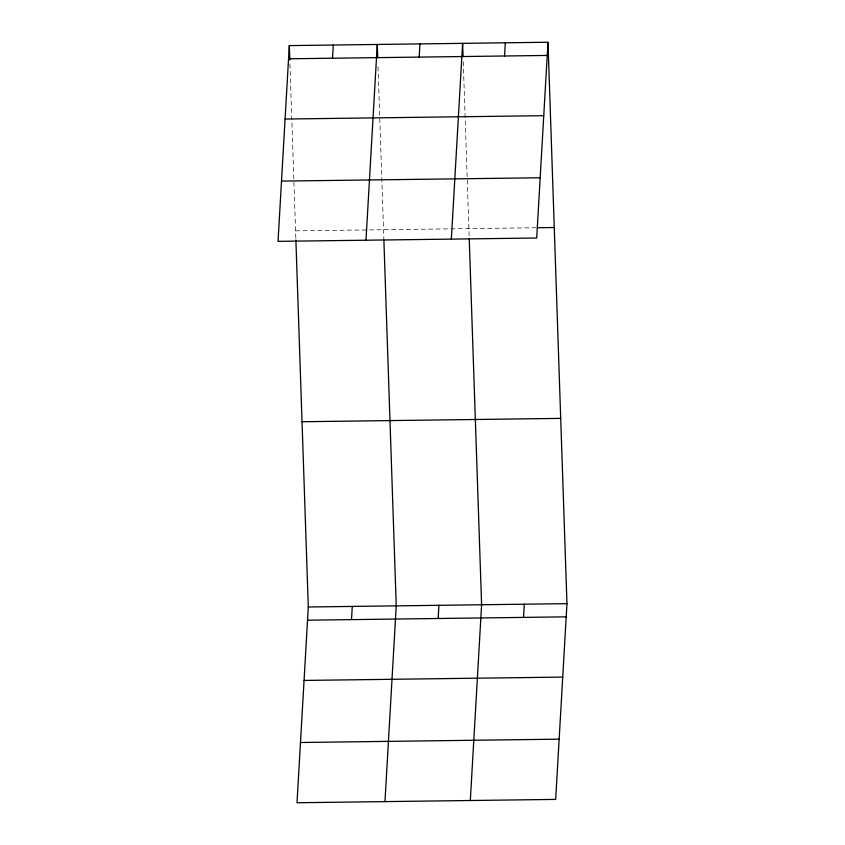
<?xml version="1.0" encoding="UTF-8"?>
<svg xmlns="http://www.w3.org/2000/svg" width="845" height="845" viewBox="0 0 845 845"><rect width="100%" height="100%" fill="white"/><g stroke="black" fill="none" stroke-linecap="round" stroke-linejoin="round"><path stroke-width="0.63" stroke-dasharray="4.22 3.17" d="M295.581 230.854L449.487 228.868M450.786 228.847L536.142 227.749M463.25 61.748L469.197 237.709M378.021 66.797L383.841 238.808M289.941 63.988L295.845 238.649"/><path stroke-width="1.27" d="M289.317 45.598L278.037 241.353L536.702 238.005L547.993 42.25L289.317 45.598L289.814 60.048M332.529 58.22L333.3 45.028M295.887 239.948L308.298 606.995L297.007 802.75L555.683 799.402L566.963 603.647L547.993 42.25M365.98 240.212L377.271 44.458L377.715 57.597M351.509 619.617L352.27 606.425M419.183 57.101L419.944 43.908M384.961 801.609L396.242 605.854L383.883 240.107M451.346 239.114L462.627 43.348L463.071 56.488M438.164 618.498L438.925 605.305M504.549 56.002L505.31 42.799M470.316 800.511L481.608 604.756L469.239 239.008M523.53 617.399L524.291 604.196M288.557 58.791L547.233 55.443M285.082 119.039L543.757 115.691M281.512 181.105L540.177 177.767M537.441 227.727L554.257 227.516M302.035 421.729L560.7 418.391M308.298 606.995L566.963 603.647M307.538 620.188L566.203 616.85M304.063 680.436L562.728 677.088M300.482 742.501L559.158 739.164"/></g></svg>
